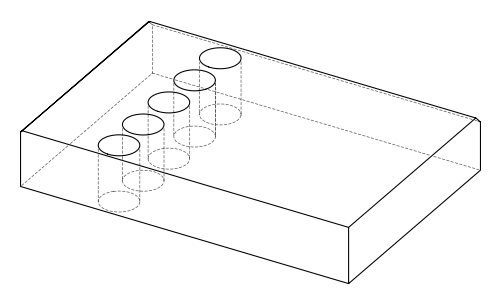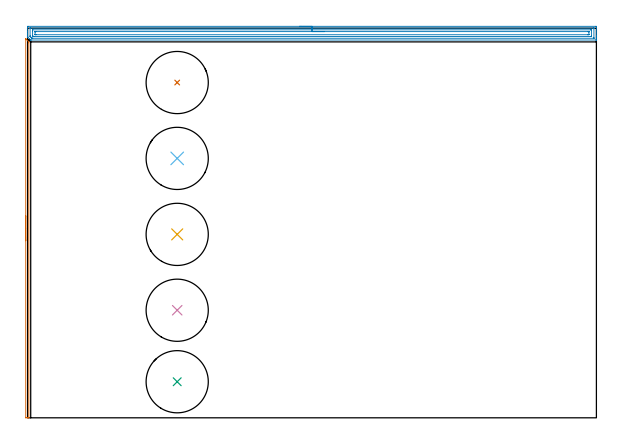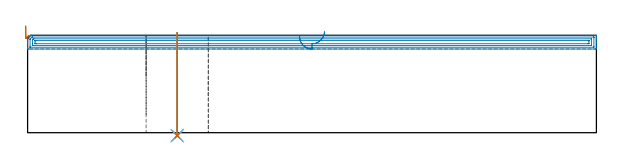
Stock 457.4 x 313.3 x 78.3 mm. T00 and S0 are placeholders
(PLAN: 7 operations, 1 tool changes, 19.1 min)
(1 AREA_MILL | FG_CHAMFER_SURFACE | UGT0205_001 | 2.59 min | 958 mm3)
(2 AREA_MILL_1 | FG_CHAMFER_SURFACE_1 | UGT0205_001 | 14.89 min | 27658 mm3)
(3 INDEXABLE_INSERT_DRILL_THROUGH_HOLE_FROM_SOLID | STEP1HOLE | NXT0302_038 | 0.33 min | 153680 mm3)
(4 INDEXABLE_INSERT_DRILL_THROUGH_HOLE_FROM_SOLID_1 | STEP1HOLE_1 | NXT0302_038 | 0.33 min | 153680 mm3)
(5 INDEXABLE_INSERT_DRILL_THROUGH_HOLE_FROM_SOLID_2 | STEP1HOLE_2 | NXT0302_038 | 0.33 min | 153678 mm3)
(6 INDEXABLE_INSERT_DRILL_THROUGH_HOLE_FROM_SOLID_3 | STEP1HOLE_3 | NXT0302_038 | 0.33 min | 153675 mm3)
(7 INDEXABLE_INSERT_DRILL_THROUGH_HOLE_FROM_SOLID_4 | STEP1HOLE_4 | NXT0302_038 | 0.33 min | 153678 mm3)
(TOOL UGT0205_001 | Chamfer Mill 20 x 3 x 45 deg. | D20 FL50 Z2)
(TOOL NXT0302_038 | Index. Insert Drill 50mm [880-D5000L50-04] | D50 PA176 FL200 Z2)
(OP 1 AREA_MILL)
G17 G21 G94 G90
T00 M6
G54
G17 G0 G90 X-1.5 Y142.4 S1061 M3
G43 Z88.3 H0
Z85.8
G94 G1 Y142.438 Z84.928 F250.
Y142.552 Z84.064
Y142.741 Z83.212
Y143.003 Z82.38
Y143.337 Z81.574
Y143.74 Z80.8
Y144.208 Z80.064
Y144.739 Z79.372
Y145.329 Z78.729
Y145.972 Z78.14
Y146.664 Z77.608
Y147.4 Z77.14
Y148.174 Z76.737
Y148.98 Z76.403
Y149.812 Z76.141
Y150.663 Z75.952
Y151.528 Z75.838
Y152.4 Z75.8
X-1.499 Y304.784 Z75.799
X-1.495 Y304.786 Z75.803
X-1.485 Y304.784 Z75.813
X-1.186 Y304.486 Z76.113
X0.626 Y302.674 Z77.926
X0.897 Y302.403 Z78.195
X0.994 Y302.302 Z78.291
X1. Y301.51 Z78.3
Y0.165
X0.998 Y0.01 Z78.288
X0.864 Y0.002 Z78.156
X0.724 Y0. Z78.023
X0.397 Z77.697
X-0.25 Z77.045
X-1.449 Z75.848
X-1.491 Y0.003 Z75.805
X-1.5 Y0.356 Z75.8
Y152.4
Y153.271 Z75.838
Y154.136 Z75.952
Y154.988 Z76.141
Y155.82 Z76.403
Y156.626 Z76.737
Y157.4 Z77.14
Y158.136 Z77.608
Y158.828 Z78.14
Y159.471 Z78.729
Y160.06 Z79.372
Y160.591 Z80.064
Y161.06 Z80.8
Y161.463 Z81.574
Y161.797 Z82.38
Y162.059 Z83.212
Y162.248 Z84.064
Y162.362 Z84.928
Y162.4 Z85.8
G0 Z88.3
M5
M2
(OP 2 AREA_MILL_1)
G17 G21 G94 G90
T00 M6
G54
G17 G0 G90 X218.7 Y314.8 S1061 M3
G43 Z88.3 H0
Z77.3
G94 G1 X218.738 Z76.428 F250.
X218.852 Z75.564
X219.041 Z74.712
X219.303 Z73.88
X219.637 Z73.074
X220.04 Z72.3
X220.508 Z71.564
X221.04 Z70.872
X221.629 Z70.229
X222.272 Z69.64
X222.964 Z69.108
X223.7 Z68.64
X224.474 Z68.237
X225.28 Z67.903
X226.112 Z67.641
X226.964 Z67.452
X227.828 Z67.338
X228.7 Z67.3
X456.768
X457.068 Y314.797 Z67.302
X457.39 Y314.792 Z67.306
X457.4 Y314.466 Z67.632
Y307.071 Z75.024
Y305.657 Z76.44
Y305.287 Z76.808
Y304.548 Z77.552
Y304.293 Z77.807
X457.392 Y303.859 Z78.232
X457.39 Y303.803 Z78.289
X457.215 Y303.8 Z78.3
X3.316
X2.512 Y303.804 Z78.294
X2.496 Y303.806 Z78.292
X2.421 Y303.879 Z78.22
X2.349 Y303.95 Z78.148
X0.12 Y306.179 Z75.919
X0.007 Y306.294 Z75.803
X0.003 Y306.31 Z75.787
X0. Y306.606 Z75.49
Y306.918 Z75.182
Y307.223 Z74.876
Y307.962 Z74.133
Y309.224 Z72.874
Y310.548 Z71.548
Y313.943 Z68.154
X0.002 Y314.205 Z67.893
X0.008 Y314.792 Z67.306
X0.042 Y314.793 Z67.304
X0.632 Y314.8 Z67.3
X228.7
Y313.386 Z68.714
X454.979 Y313.385 Z68.715
X455.052 Y313.384 Z68.716
X455.198 Y313.379 Z68.721
X455.39 Y313.366 Z68.734
X455.392 Y313.313 Z68.787
X455.399 Y312.894 Z69.206
X455.4 Y305.759 Z76.341
X455.396 Y305.287 Z76.813
X455.393 Y305.236 Z76.864
X455.391 Y305.227 Z76.873
X455.367 Y305.221 Z76.879
X455.271 Y305.218 Z76.882
X455.125 Y305.215 Z76.885
X4.137 Y305.214 Z76.886
X3.99 Y305.216 Z76.884
X3.698 Y305.221 Z76.879
X3.537 Y305.224 Z76.876
X3.514 Y305.244 Z76.856
X3.466 Y305.287 Z76.813
X3.316 Y305.434 Z76.666
X2.571 Y306.179 Z75.921
X2.421 Y306.329 Z75.771
X2.056 Y306.703 Z75.397
X2.013 Y306.749 Z75.351
X2.008 Y306.819 Z75.281
X2.003 Y306.931 Z75.169
X2.001 Y307.071 Z75.029
X2. Y312.841 Z69.259
X2.004 Y313.313 Z68.787
X2.007 Y313.364 Z68.736
X2.009 Y313.373 Z68.727
X2.033 Y313.379 Z68.721
X2.129 Y313.382 Z68.718
X2.275 Y313.385 Z68.715
X228.7 Y313.386 Z68.714
Y311.972 Z70.128
X452.747 Y311.971 Z70.129
X453.19 Y311.969 Z70.131
X453.337 Y311.967 Z70.133
X453.382 Y311.965 Z70.135
X453.39 Y311.878 Z70.222
X453.395 Y311.739 Z70.361
X453.399 Y311.529 Z70.571
X453.4 Y311.32 Z70.78
X453.399 Y306.863 Z75.237
X453.391 Y306.653 Z75.447
X453.388 Y306.634 Z75.466
X453.382 Y306.632 Z75.468
X453.356 Y306.63 Z75.47
X453.301 Y306.629 Z75.471
X453.19 Y306.628 Z75.472
X5.104 Y306.629 Z75.471
X4.651 Y306.631 Z75.469
X4.599 Y306.634 Z75.466
X4.575 Y306.636 Z75.464
X4.462 Y306.744 Z75.356
X4.293 Y306.908 Z75.192
X4.21 Y306.989 Z75.111
X4.131 Y307.071 Z75.029
X4.053 Y307.154 Z74.946
X4.01 Y307.204 Z74.896
X4.006 Y307.228 Z74.872
X4.002 Y307.278 Z74.822
X4. Y310.638 Z71.462
Y311.529 Z70.571
X4.001 Y311.737 Z70.363
X4.009 Y311.947 Z70.153
X4.012 Y311.966 Z70.134
X4.018 Y311.968 Z70.132
X4.044 Y311.97 Z70.13
X4.099 Y311.971 Z70.129
X4.21
X228.7 Y311.972 Z70.128
Y310.557 Z71.543
X450.588
X451.334 Y310.553 Z71.547
X451.375 Y310.55 Z71.55
X451.39 Y310.547 Z71.553
X451.392 Y310.524 Z71.576
X451.397 Y310.414 Z71.686
X451.399 Y310.192 Z71.908
Y308.409 Z73.691
X451.397 Y308.186 Z73.914
X451.392 Y308.075 Z74.025
X451.39 Y308.053 Z74.047
X451.373 Y308.049 Z74.051
X451.317 Y308.046 Z74.054
X450.507 Y308.043 Z74.057
X450.426
X6.812
X6.066 Y308.047 Z74.053
X6.025 Y308.049 Z74.051
X6.01 Y308.053 Z74.048
X6.008 Y308.075 Z74.025
X6.003 Y308.186 Z73.914
X6.001 Y308.408 Z73.692
Y310.191 Z71.909
X6.003 Y310.414 Z71.686
X6.008 Y310.524 Z71.576
X6.01 Y310.547 Z71.553
X6.027 Y310.55 Z71.55
X6.083 Y310.553 Z71.547
X6.893 Y310.557 Z71.543
X6.974
X228.7
X229.572 Z71.581
X230.436 Z71.695
X231.288 Z71.883
X232.12 Z72.146
X232.926 Z72.48
X233.7 Z72.882
X234.436 Z73.351
X235.128 Z73.882
X235.771 Z74.472
X236.36 Z75.115
X236.892 Z75.807
X237.36 Z76.543
X237.763 Z77.317
X238.097 Z78.122
X238.359 Z78.955
X238.548 Z79.806
X238.662 Z80.671
X238.7 Z81.543
G0 Z88.3
M5
M2
(OP 3 INDEXABLE_INSERT_DRILL_THROUGH_HOLE_FROM_SOLID)
G17 G21 G94 G90
T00 M6
G54
G17 G0 G90 X120.3 Y29. S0 M3
G43 Z88.3 H1
G94 G81 G98 Z-2.373 F250. R80.3
G80
M5
M2
(OP 4 INDEXABLE_INSERT_DRILL_THROUGH_HOLE_FROM_SOLID_1)
G17 G21 G94 G90
T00 M6
G54
G17 G0 G90 X120.3 Y86.5 S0 M3
G43 Z88.3 H1
G94 G81 G98 Z-2.373 F250. R80.3
G80
M5
M2
(OP 5 INDEXABLE_INSERT_DRILL_THROUGH_HOLE_FROM_SOLID_2)
G17 G21 G94 G90
T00 M6
G54
G17 G0 G90 X120.3 Y147.5 S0 M3
G43 Z88.3 H1
G94 G81 G98 Z-2.373 F250. R80.3
G80
M5
M2
(OP 6 INDEXABLE_INSERT_DRILL_THROUGH_HOLE_FROM_SOLID_3)
G17 G21 G94 G90
T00 M6
G54
G17 G0 G90 X120.3 Y208.6 S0 M3
G43 Z88.3 H1
G94 G81 G98 Z-2.373 F250. R80.3
G80
M5
M2
(OP 7 INDEXABLE_INSERT_DRILL_THROUGH_HOLE_FROM_SOLID_4)
G17 G21 G94 G90
T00 M6
G54
G17 G0 G90 X120.3 Y269.6 S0 M3
G43 Z88.3 H1
G94 G81 G98 Z-2.373 F250. R80.3
G80
M5
M2
